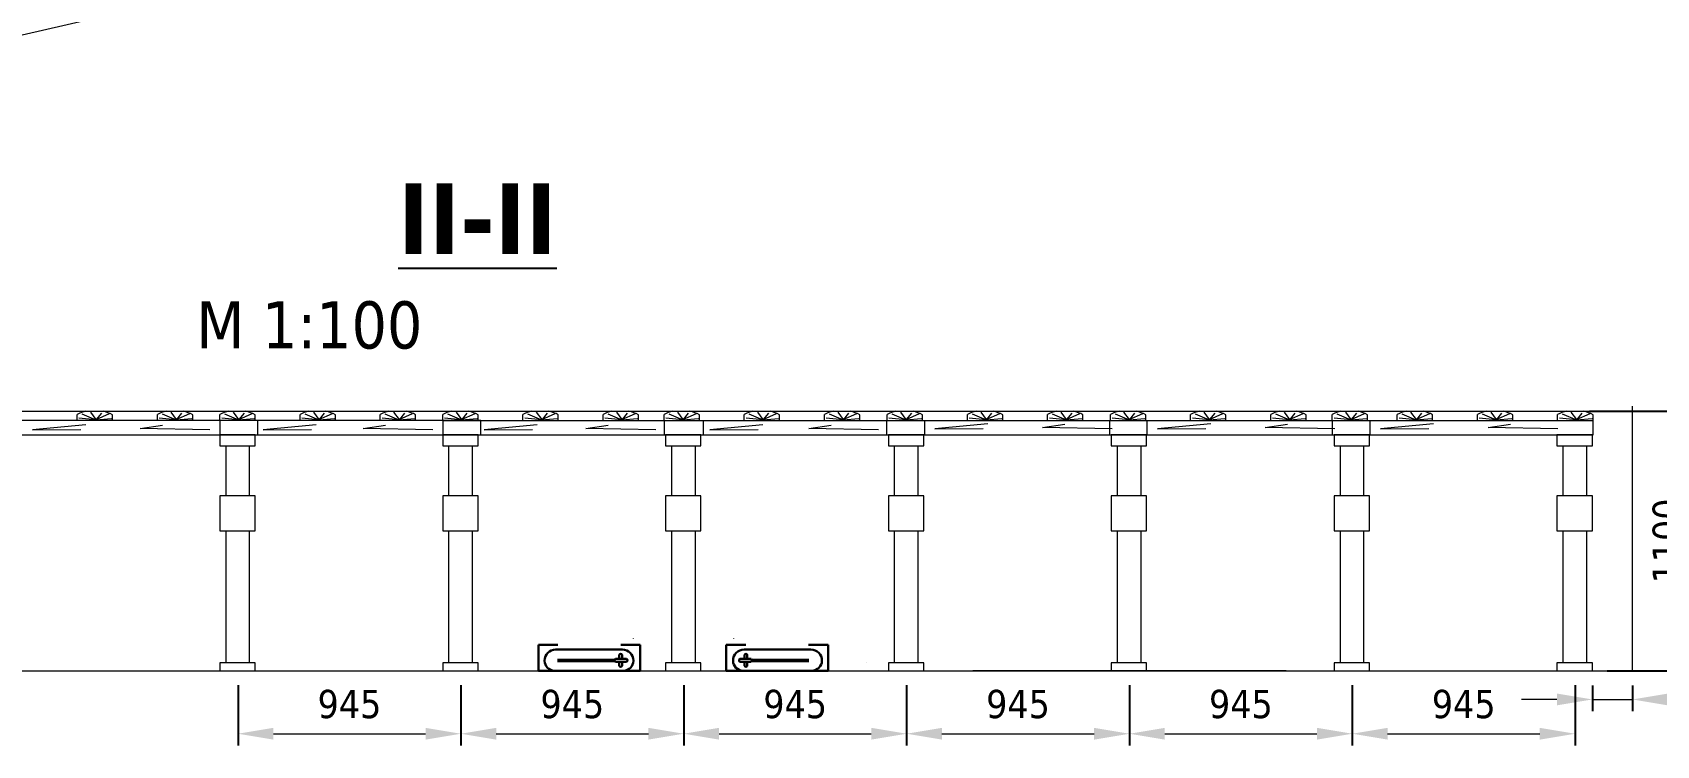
# Model space of a CAD drawing. Header units: millimetres. Extents: x 2161 to 3506, y -1213 to -250.
# Drawn here: x 2249.6 to 2318.4, y -556.2 to -526 of the extents above; entities that cross this region are included whole.
import ezdxf

# ---------------------------------------------------------------- set-up
doc = ezdxf.new("R2010")
doc.units = ezdxf.units.MM
doc.linetypes.add('DASHED', pattern=[0.75, 0.5, -0.25])
doc.styles.add('стиль', font='TAHOMA.TTF')
doc.dimstyles.new('Копия DIN', dxfattribs={"dimtxt": 2, "dimasz": 2.5, "dimexe": 0.5, "dimexo": 0.625, "dimtad": 0, "dimdec": 0, "dimlfac": 100, "dimzin": 4, "dimdsep": 46, "dimtxsty": 'стиль', "dimcen": 2.5, "dimclre": 256, "dimclrt": 256, "dimadec": 0, "dimazin": 2, "dimtfac": 1, "dimtdec": 0, "dimtmove": 0, "dimatfit": 3, "dimfxl": 0, "dimtvp": 1, "dimtolj": 1, "dimtzin": 0, "dimlwd": 0, "dimarcsym": 0})

# ---------------------------------------------------------------- blocks, each defined once
blk = doc.blocks.new('*D402')
at = {"linetype": 'ByBlock', "lineweight": -2}
for p, q in [((2305.064, -503.917), (2307.212, -513.223)), ((2230.584, -521.114), (2232.733, -530.418))]:
    blk.add_line(p, q, dxfattribs=at)
at = {"color": 0, "linetype": 'ByBlock', "lineweight": 0}
blk.add_line((2305.638, -513.074), (2234.082, -529.594), dxfattribs=at)
at = {"color": 0, "lineweight": -2}
for points in [[(2305.582, -512.83), (2305.694, -513.317), (2307.1, -512.736)], [(2234.025, -529.35), (2234.138, -529.837), (2232.62, -529.931)]]:
    blk.add_solid(points, dxfattribs=at)
at = {"layer": 'Defpoints', "color": 0, "lineweight": -2}
for p in [(2304.923, -503.308), (2230.444, -520.505), (2232.62, -529.931)]:
    blk.add_point(p, dxfattribs=at)
at = {"lineweight": 0, "insert": (2269.578, -520.111), "char_height": 1.2, "attachment_point": 5, "rotation": 13, "style": 'стиль'}
blk.add_mtext('\\A1;8000', dxfattribs=at)
blk = doc.blocks.new('*D480')
at = {"linetype": 'ByBlock', "lineweight": -2}
for p, q in [((2315.723, -553.691), (2315.723, -554.787)), ((2317.423, -553.691), (2317.423, -554.787))]:
    blk.add_line(p, q, dxfattribs=at)
at = {"color": 0, "linetype": 'ByBlock', "lineweight": 0}
for p, q in [((2314.223, -554.287), (2312.723, -554.287)), ((2315.723, -554.287), (2317.423, -554.287)), ((2318.923, -554.287), (2324.127, -554.287))]:
    blk.add_line(p, q, dxfattribs=at)
at = {"color": 0, "lineweight": -2}
for points in [[(2314.223, -554.037), (2314.223, -554.537), (2315.723, -554.287)], [(2318.923, -554.037), (2318.923, -554.537), (2317.423, -554.287)]]:
    blk.add_solid(points, dxfattribs=at)
at = {"layer": 'Defpoints', "color": 0, "lineweight": -2}
for p in [(2315.723, -553.066), (2317.423, -553.066), (2317.423, -554.287)]:
    blk.add_point(p, dxfattribs=at)
at = {"lineweight": 15, "insert": (2322.275, -553.038), "char_height": 1.2, "attachment_point": 5, "style": 'стиль'}
blk.add_mtext('\\A1;150', dxfattribs=at)
blk = doc.blocks.new('*D413')
at = {"linetype": 'ByBlock', "lineweight": -2}
for p, q in [((2286.644, -553.682), (2286.644, -556.24)), ((2296.094, -553.682), (2296.094, -556.24))]:
    blk.add_line(p, q, dxfattribs=at)
at = {"color": 0, "linetype": 'ByBlock', "lineweight": 0}
blk.add_line((2288.144, -555.74), (2294.594, -555.74), dxfattribs=at)
at = {"color": 0, "lineweight": -2}
for points in [[(2288.144, -555.49), (2288.144, -555.99), (2286.644, -555.74)], [(2294.594, -555.49), (2294.594, -555.99), (2296.094, -555.74)]]:
    blk.add_solid(points, dxfattribs=at)
at = {"layer": 'Defpoints', "color": 0, "lineweight": -2}
for p in [(2286.644, -553.057), (2296.094, -553.057), (2296.094, -555.74)]:
    blk.add_point(p, dxfattribs=at)
at = {"lineweight": 15, "insert": (2291.369, -554.49), "char_height": 1.2, "attachment_point": 5, "style": 'стиль'}
blk.add_mtext('\\A1;945', dxfattribs=at)
blk = doc.blocks.new('*D414')
at = {"linetype": 'ByBlock', "lineweight": -2}
for p, q in [((2296.094, -553.682), (2296.094, -556.24)), ((2305.544, -553.682), (2305.544, -556.24))]:
    blk.add_line(p, q, dxfattribs=at)
at = {"color": 0, "linetype": 'ByBlock', "lineweight": 0}
blk.add_line((2297.594, -555.74), (2304.044, -555.74), dxfattribs=at)
at = {"color": 0, "lineweight": -2}
for points in [[(2297.594, -555.49), (2297.594, -555.99), (2296.094, -555.74)], [(2304.044, -555.49), (2304.044, -555.99), (2305.544, -555.74)]]:
    blk.add_solid(points, dxfattribs=at)
at = {"layer": 'Defpoints', "color": 0, "lineweight": -2}
for p in [(2296.094, -553.057), (2305.544, -553.057), (2305.544, -555.74)]:
    blk.add_point(p, dxfattribs=at)
at = {"lineweight": 15, "insert": (2300.819, -554.49), "char_height": 1.2, "attachment_point": 5, "style": 'стиль'}
blk.add_mtext('\\A1;945', dxfattribs=at)
blk = doc.blocks.new('*D415')
at = {"linetype": 'ByBlock', "lineweight": -2}
for p, q in [((2305.544, -553.682), (2305.544, -556.24)), ((2314.994, -553.682), (2314.994, -556.24))]:
    blk.add_line(p, q, dxfattribs=at)
at = {"color": 0, "linetype": 'ByBlock', "lineweight": 0}
blk.add_line((2307.044, -555.74), (2313.494, -555.74), dxfattribs=at)
at = {"color": 0, "lineweight": -2}
for points in [[(2307.044, -555.49), (2307.044, -555.99), (2305.544, -555.74)], [(2313.494, -555.49), (2313.494, -555.99), (2314.994, -555.74)]]:
    blk.add_solid(points, dxfattribs=at)
at = {"layer": 'Defpoints', "color": 0, "lineweight": -2}
for p in [(2305.544, -553.057), (2314.994, -553.057), (2314.994, -555.74)]:
    blk.add_point(p, dxfattribs=at)
at = {"lineweight": 15, "insert": (2310.269, -554.49), "char_height": 1.2, "attachment_point": 5, "style": 'стиль'}
blk.add_mtext('\\A1;945', dxfattribs=at)
blk = doc.blocks.new('*D481')
at = {"linetype": 'ByBlock', "lineweight": -2}
for p, q in [((2315.598, -542.066), (2320.638, -542.066)), ((2316.348, -553.066), (2320.638, -553.066))]:
    blk.add_line(p, q, dxfattribs=at)
at = {"color": 0, "linetype": 'ByBlock', "lineweight": 0}
blk.add_line((2320.138, -551.566), (2320.138, -543.566), dxfattribs=at)
at = {"color": 0, "lineweight": -2}
for points in [[(2319.888, -543.566), (2320.388, -543.566), (2320.138, -542.066)], [(2319.888, -551.566), (2320.388, -551.566), (2320.138, -553.066)]]:
    blk.add_solid(points, dxfattribs=at)
at = {"layer": 'Defpoints', "color": 0, "lineweight": -2}
for p in [(2314.973, -542.066), (2320.138, -542.066), (2315.723, -553.066)]:
    blk.add_point(p, dxfattribs=at)
at = {"lineweight": 0, "insert": (2318.888, -547.566), "char_height": 1.2, "attachment_point": 5, "rotation": 90, "style": 'стиль'}
blk.add_mtext('\\A1;1100', dxfattribs=at)
blk = doc.blocks.new('з0.15')
at = {"color": 7, "lineweight": 15}
for p, q in [((4545.833, -854.206), (4545.833, -853.942)), ((4546.206, -853.806), (4546.933, -853.806)), ((4547.333, -854.206), (4547.333, -853.956))]:
    blk.add_line(p, q, dxfattribs=at)
for points in [[(4547.193, -853.91), (4546.617, -854.17), (4545.91, -854.095)], [(4546.031, -853.919), (4546.626, -854.17), (4547.295, -854.105)], [(4546.858, -853.891), (4546.644, -854.16), (4546.412, -853.845)]]:
    blk.add_lwpolyline(points, dxfattribs=at)
for centre, radius, start, end in [((4546.451, -855.05), 1.269, 101.14815, 119.14223), ((4546.698, -855.035), 1.251, 59.50616, 79.18788)]:
    blk.add_arc(centre, radius, start, end, dxfattribs=at)
blk = doc.blocks.new('*D416')
at = {"linetype": 'ByBlock', "lineweight": -2}
for p, q in [((2277.194, -553.682), (2277.194, -556.24)), ((2286.644, -553.682), (2286.644, -556.24))]:
    blk.add_line(p, q, dxfattribs=at)
at = {"color": 0, "linetype": 'ByBlock', "lineweight": 0}
blk.add_line((2278.694, -555.74), (2285.144, -555.74), dxfattribs=at)
at = {"color": 0, "lineweight": -2}
for points in [[(2278.694, -555.49), (2278.694, -555.99), (2277.194, -555.74)], [(2285.144, -555.49), (2285.144, -555.99), (2286.644, -555.74)]]:
    blk.add_solid(points, dxfattribs=at)
at = {"layer": 'Defpoints', "color": 0, "lineweight": -2}
for p in [(2277.194, -553.057), (2286.644, -553.057), (2286.644, -555.74)]:
    blk.add_point(p, dxfattribs=at)
at = {"lineweight": 15, "insert": (2281.919, -554.49), "char_height": 1.2, "attachment_point": 5, "style": 'стиль'}
blk.add_mtext('\\A1;945', dxfattribs=at)
blk = doc.blocks.new('*D417')
at = {"linetype": 'ByBlock', "lineweight": -2}
for p, q in [((2267.744, -553.682), (2267.744, -556.24)), ((2277.194, -553.682), (2277.194, -556.24))]:
    blk.add_line(p, q, dxfattribs=at)
at = {"color": 0, "linetype": 'ByBlock', "lineweight": 0}
blk.add_line((2269.244, -555.74), (2275.694, -555.74), dxfattribs=at)
at = {"color": 0, "lineweight": -2}
for points in [[(2269.244, -555.49), (2269.244, -555.99), (2267.744, -555.74)], [(2275.694, -555.49), (2275.694, -555.99), (2277.194, -555.74)]]:
    blk.add_solid(points, dxfattribs=at)
at = {"layer": 'Defpoints', "color": 0, "lineweight": -2}
for p in [(2267.744, -553.057), (2277.194, -553.057), (2277.194, -555.74)]:
    blk.add_point(p, dxfattribs=at)
at = {"lineweight": 15, "insert": (2272.469, -554.49), "char_height": 1.2, "attachment_point": 5, "style": 'стиль'}
blk.add_mtext('\\A1;945', dxfattribs=at)
blk = doc.blocks.new('*D418')
at = {"linetype": 'ByBlock', "lineweight": -2}
for p, q in [((2258.294, -553.682), (2258.294, -556.24)), ((2267.744, -553.682), (2267.744, -556.24))]:
    blk.add_line(p, q, dxfattribs=at)
at = {"color": 0, "linetype": 'ByBlock', "lineweight": 0}
blk.add_line((2259.794, -555.74), (2266.244, -555.74), dxfattribs=at)
at = {"color": 0, "lineweight": -2}
for points in [[(2259.794, -555.49), (2259.794, -555.99), (2258.294, -555.74)], [(2266.244, -555.49), (2266.244, -555.99), (2267.744, -555.74)]]:
    blk.add_solid(points, dxfattribs=at)
at = {"layer": 'Defpoints', "color": 0, "lineweight": -2}
for p in [(2258.294, -553.057), (2267.744, -553.057), (2267.744, -555.74)]:
    blk.add_point(p, dxfattribs=at)
at = {"lineweight": 15, "insert": (2263.019, -554.49), "char_height": 1.2, "attachment_point": 5, "style": 'стиль'}
blk.add_mtext('\\A1;945', dxfattribs=at)

msp = doc.modelspace()

# ---------------------------------------------------------------- linework, layer by layer
at = {"color": 7, "lineweight": 0}
msp.add_line((2317.423, -553.066), (2317.423, -541.853), dxfattribs=at)
at = {"color": 7, "lineweight": 15}
for p, q in [((2209.611, -542.066), (2289.594, -542.066)), ((2289.617, -542.066), (2302.572, -542.066)), ((2303.184, -542.066), (2317.423, -542.066)), ((2257.773, -543.527), (2257.773, -545.648)), ((2258.773, -543.527), (2258.773, -545.648)), ((2267.223, -543.527), (2267.223, -545.648)), ((2268.223, -543.527), (2268.223, -545.648)), ((2276.673, -543.527), (2276.673, -545.648)), ((2277.673, -543.527), (2277.673, -545.648)), ((2286.123, -543.527), (2286.123, -545.648)), ((2287.123, -543.527), (2287.123, -545.648)), ((2295.573, -543.527), (2295.573, -545.648)), ((2296.573, -543.527), (2296.573, -545.648)), ((2305.023, -543.527), (2305.023, -545.648)), ((2306.023, -543.527), (2306.023, -545.648)), ((2314.473, -543.527), (2314.473, -545.648)), ((2315.473, -543.527), (2315.473, -545.648)), ((2257.773, -547.143), (2257.773, -552.734)), ((2258.773, -547.143), (2258.773, -552.734)), ((2267.223, -547.143), (2267.223, -552.734)), ((2268.223, -547.143), (2268.223, -552.734)), ((2276.673, -547.143), (2276.673, -552.734)), ((2277.673, -547.143), (2277.673, -552.734)), ((2286.123, -547.143), (2286.123, -552.734)), ((2287.123, -547.143), (2287.123, -552.734)), ((2295.573, -547.143), (2295.573, -552.734)), ((2296.573, -547.143), (2296.573, -552.734)), ((2305.023, -547.143), (2305.023, -552.734)), ((2306.023, -547.143), (2306.023, -552.734)), ((2314.473, -547.143), (2314.473, -552.734)), ((2315.473, -547.143), (2315.473, -552.734)), ((2209.586, -553.066), (2317.423, -553.066)), ((2296.094, -553.066), (2289.454, -553.066)), ((2302.734, -553.066), (2296.094, -553.066))]:
    msp.add_line(p, q, dxfattribs=at)
at = {"linetype": 'Continuous', "lineweight": 30}
for p, q in [((2271.858, -551.97), (2271.033, -551.974)), ((2271.033, -551.974), (2271.033, -553.066)), ((2274.525, -551.97), (2275.35, -551.974)), ((2275.35, -551.974), (2275.35, -553.066)), ((2279.821, -551.97), (2278.996, -551.974)), ((2278.996, -551.974), (2278.996, -553.066)), ((2282.488, -551.97), (2283.313, -551.974)), ((2283.313, -551.974), (2283.313, -553.066)), ((2275.35, -553.066), (2271.033, -553.066)), ((2278.996, -553.066), (2283.313, -553.066))]:
    msp.add_line(p, q, dxfattribs=at)
at = {"color": 0, "linetype": 'Continuous', "lineweight": 30}
for p, q in [((2274.58, -552.171), (2271.761, -552.171)), ((2273.887, -552.171), (2274.593, -552.171)), ((2280.459, -552.171), (2279.753, -552.171)), ((2279.766, -552.171), (2282.585, -552.171)), ((2275.061, -552.639), (2275.061, -552.645)), ((2279.286, -552.639), (2279.286, -552.645)), ((2274.639, -553.066), (2271.033, -553.066)), ((2279.707, -553.066), (2283.313, -553.066))]:
    msp.add_line(p, q, dxfattribs=at)
at = {"color": 0, "linetype": 'Continuous', "lineweight": 15}
for p, q in [((2275.048, -551.682), (2275.048, -551.703)), ((2279.298, -551.682), (2279.298, -551.703))]:
    msp.add_line(p, q, dxfattribs=at)
at = {"color": 7, "linetype": 'DASHED', "lineweight": 15}
for p, q in [((2271.033, -552.519), (2271.03, -552.519)), ((2283.313, -552.519), (2283.316, -552.519))]:
    msp.add_line(p, q, dxfattribs=at)
at = {"color": 7, "lineweight": 30}
for p, q in [((2274.299, -552.568), (2274.771, -552.568)), ((2274.299, -552.69), (2274.771, -552.69)), ((2274.457, -552.393), (2274.457, -552.568)), ((2274.457, -552.69), (2274.457, -552.865)), ((2274.579, -552.393), (2274.579, -552.568)), ((2274.579, -552.69), (2274.579, -552.865)), ((2280.047, -552.568), (2279.575, -552.568)), ((2280.047, -552.69), (2279.575, -552.69)), ((2279.768, -552.393), (2279.768, -552.568)), ((2279.768, -552.69), (2279.768, -552.865)), ((2279.889, -552.393), (2279.889, -552.568)), ((2279.889, -552.69), (2279.889, -552.865))]:
    msp.add_line(p, q, dxfattribs=at)
at = {"color": 7, "lineweight": 15}
for points in [[(2248.073, -542.462), (2248.073, -543.062), (2259.133, -543.062), (2259.133, -542.462), (2248.073, -542.462)], [(2251.836, -542.639), (2249.582, -542.854), (2251.635, -542.84)], [(2257.104, -542.854), (2254.147, -542.797), (2255.095, -542.653)], [(2257.523, -542.462), (2257.523, -543.062), (2268.583, -543.062), (2268.583, -542.462), (2257.523, -542.462)], [(2261.611, -542.639), (2259.357, -542.854), (2261.41, -542.84)], [(2266.554, -542.854), (2263.597, -542.797), (2264.545, -542.653)], [(2266.973, -542.466), (2266.973, -543.066), (2278.033, -543.066), (2278.033, -542.466), (2266.973, -542.466)], [(2270.983, -542.643), (2268.729, -542.859), (2270.782, -542.844)], [(2276.004, -542.859), (2273.047, -542.801), (2273.995, -542.658)], [(2276.358, -542.466), (2276.358, -543.066), (2287.418, -543.066), (2287.418, -542.466), (2276.358, -542.466)], [(2280.548, -542.643), (2278.294, -542.859), (2280.347, -542.844)], [(2285.456, -542.859), (2282.499, -542.801), (2283.446, -542.658)], [(2285.792, -542.466), (2285.792, -543.066), (2296.852, -543.066), (2296.852, -542.466), (2285.792, -542.466)], [(2290.091, -542.602), (2287.837, -542.817), (2289.89, -542.803)], [(2295.359, -542.817), (2292.402, -542.76), (2293.35, -542.616)], [(2295.242, -542.466), (2295.242, -543.066), (2306.302, -543.066), (2306.302, -542.466), (2295.242, -542.466)], [(2299.541, -542.602), (2297.287, -542.817), (2299.34, -542.803)], [(2304.809, -542.817), (2301.852, -542.76), (2302.8, -542.616)], [(2304.692, -542.466), (2304.692, -543.066), (2315.752, -543.066), (2315.752, -542.466), (2304.692, -542.466)], [(2308.991, -542.602), (2306.737, -542.817), (2308.79, -542.803)], [(2314.259, -542.817), (2311.302, -542.76), (2312.25, -542.616)], [(2257.523, -543.071), (2257.523, -543.527), (2259.023, -543.527), (2259.023, -543.071), (2257.523, -543.071)], [(2266.973, -543.071), (2266.973, -543.527), (2268.473, -543.527), (2268.473, -543.071), (2266.973, -543.071)], [(2276.423, -543.071), (2276.423, -543.527), (2277.923, -543.527), (2277.923, -543.071), (2276.423, -543.071)], [(2285.873, -543.071), (2285.873, -543.527), (2287.373, -543.527), (2287.373, -543.071), (2285.873, -543.071)], [(2295.323, -543.071), (2295.323, -543.527), (2296.823, -543.527), (2296.823, -543.071), (2295.323, -543.071)], [(2304.773, -543.071), (2304.773, -543.527), (2306.273, -543.527), (2306.273, -543.071), (2304.773, -543.071)], [(2314.223, -543.071), (2314.223, -543.527), (2315.723, -543.527), (2315.723, -543.071), (2314.223, -543.071)], [(2257.523, -545.648), (2257.522, -547.143), (2259.023, -547.143), (2259.023, -545.648), (2257.523, -545.648)], [(2266.973, -545.648), (2266.972, -547.143), (2268.473, -547.143), (2268.473, -545.648), (2266.973, -545.648)], [(2276.423, -545.648), (2276.422, -547.143), (2277.923, -547.143), (2277.923, -545.648), (2276.423, -545.648)], [(2285.873, -545.648), (2285.872, -547.143), (2287.373, -547.143), (2287.373, -545.648), (2285.873, -545.648)], [(2295.323, -545.648), (2295.322, -547.143), (2296.823, -547.143), (2296.823, -545.648), (2295.323, -545.648)], [(2304.773, -545.648), (2304.772, -547.143), (2306.273, -547.143), (2306.273, -545.648), (2304.773, -545.648)], [(2314.223, -545.648), (2314.222, -547.143), (2315.723, -547.143), (2315.723, -545.648), (2314.223, -545.648)], [(2284.953, -552.732), (2284.956, -552.732)]]:
    msp.add_lwpolyline(points, dxfattribs=at)
at = {"color": 7, "lineweight": 15, "ltscale": 0.4}
for points in [[(2257.523, -552.734), (2257.523, -553.066), (2259.023, -553.066), (2259.023, -552.734), (2257.523, -552.734)], [(2266.973, -552.734), (2266.973, -553.066), (2268.473, -553.066), (2268.473, -552.734), (2266.973, -552.734)], [(2276.423, -552.734), (2276.423, -553.066), (2277.923, -553.066), (2277.923, -552.734), (2276.423, -552.734)], [(2285.873, -552.734), (2285.873, -553.066), (2287.373, -553.066), (2287.373, -552.734), (2285.873, -552.734)], [(2295.323, -552.734), (2295.323, -553.066), (2296.823, -553.066), (2296.823, -552.734), (2295.323, -552.734)], [(2304.773, -552.734), (2304.773, -553.066), (2306.273, -553.066), (2306.273, -552.734), (2304.773, -552.734)], [(2314.223, -552.734), (2314.223, -553.066), (2315.723, -553.066), (2315.723, -552.734), (2314.223, -552.734)]]:
    msp.add_lwpolyline(points, dxfattribs=at)
at = {"color": 0, "linetype": 'Continuous', "lineweight": 50}
for points in [[(2274.264, -552.631), (2271.842, -552.631)], [(2280.083, -552.631), (2282.504, -552.631)]]:
    msp.add_lwpolyline(points, dxfattribs=at)
at = {"color": 0, "linetype": 'Continuous', "lineweight": 30}
for centre, radius, start, end in [((2271.761, -552.639), 0.468, 90, 180), ((2274.593, -552.639), 0.468, 0, 90), ((2279.753, -552.639), 0.468, 90, 180), ((2282.585, -552.639), 0.468, 0, 90), ((2271.714, -552.645), 0.421, 180, 270), ((2274.639, -552.645), 0.421, 270, 0), ((2279.707, -552.645), 0.421, 180, 270), ((2282.632, -552.645), 0.421, 270, 0)]:
    msp.add_arc(centre, radius, start, end, dxfattribs=at)
at = {"color": 7, "lineweight": 30}
for centre, start, end in [((2274.334, -552.629), 119.8267, 240.1733), ((2274.518, -552.428), 29.8267, 150.1733), ((2274.518, -552.83), 209.8267, 330.1733), ((2274.736, -552.629), 299.8267, 60.1733), ((2279.61, -552.629), 119.8267, 240.1733), ((2279.828, -552.428), 29.8267, 150.1733), ((2279.828, -552.83), 209.8267, 330.1733), ((2280.012, -552.629), 299.8267, 60.1733)]:
    msp.add_arc(centre, 0.0701, start, end, dxfattribs=at)

# ---------------------------------------------------------------- block references
at = {"color": 7, "lineweight": 15}
for p in [(-2294.36, 311.739), (-2290.96, 311.739), (-2288.31, 311.739), (-2284.91, 311.739), (-2281.51, 311.739), (-2278.86, 311.739), (-2275.46, 311.739), (-2272.06, 311.739), (-2269.475, 311.739), (-2266.075, 311.739), (-2262.675, 311.739), (-2260.012, 311.739), (-2256.612, 311.739), (-2253.212, 311.739), (-2250.549, 311.739), (-2247.149, 311.739), (-2243.749, 311.739), (-2241.141, 311.739), (-2238.381, 311.739), (-2234.981, 311.739), (-2231.581, 311.739)]:
    msp.add_blockref('з0.15', p, dxfattribs=at)

# ---------------------------------------------------------------- texts
at = {"color": 7, "insert": (2205.699, -532.403), "char_height": 3, "width": 125.89643, "attachment_point": 1, "style": 'стиль'}
msp.add_mtext('\\A1;{\\fTahoma|b1|i0|c204|p34;\\W9.6386;\\L     \\W1;II-II\\P\\fTahoma|b0|i0|c204|p34;\\H0.66667x;\\W9.6816;\\l       \\W1;М 1:100\\fTahoma|b1|i0|c204|p34;\\H1.5x;\\L\\P\\W8.6787;      }', dxfattribs=at)

# ---------------------------------------------------------------- dimensions: what is measured, and where the dimension line sits
at = {"color": 7, "lineweight": 0}
dim = msp.add_linear_dim(base=(2232.62, -529.931), p1=(2304.923, -503.308), p2=(2230.444, -520.505), angle=13, text='8000', dimstyle='Копия DIN', override={"dimtxt": 1.2, "dimasz": 1.5, "dimtix": 1}, dxfattribs=at)
dim.commit()
dim.dimension.update_dxf_attribs({"geometry": '*D402', "text_midpoint": (2269.578, -520.111)})
dim = msp.add_linear_dim(base=(2320.138, -542.066), p1=(2315.723, -553.066), p2=(2314.973, -542.066), angle=90, dimstyle='Копия DIN', override={"dimtxt": 1.2, "dimasz": 1.5}, dxfattribs=at)
dim.commit()
dim.dimension.update_dxf_attribs({"geometry": '*D481', "text_midpoint": (2318.888, -547.566)})
at = {"color": 7, "lineweight": 15}
dim = msp.add_linear_dim(base=(2317.423, -554.287), p1=(2315.723, -553.066), p2=(2317.423, -553.066), text='150', dimstyle='Копия DIN', override={"dimtxt": 1.2, "dimasz": 1.5}, dxfattribs=at)
dim.commit()
dim.dimension.update_dxf_attribs({"geometry": '*D480', "text_midpoint": (2322.275, -553.038)})
for base, p1, p2, picture, middle in [((2267.744, -555.74), (2258.294, -553.057), (2267.744, -553.057), '*D418', (2263.019, -554.49)), ((2277.194, -555.74), (2267.744, -553.057), (2277.194, -553.057), '*D417', (2272.469, -554.49)), ((2286.644, -555.74), (2277.194, -553.057), (2286.644, -553.057), '*D416', (2281.919, -554.49)), ((2296.094, -555.74), (2286.644, -553.057), (2296.094, -553.057), '*D413', (2291.369, -554.49)), ((2305.544, -555.74), (2296.094, -553.057), (2305.544, -553.057), '*D414', (2300.819, -554.49)), ((2314.994, -555.74), (2305.544, -553.057), (2314.994, -553.057), '*D415', (2310.269, -554.49))]:
    dim = msp.add_linear_dim(base=base, p1=p1, p2=p2, dimstyle='Копия DIN', override={"dimtxt": 1.2, "dimasz": 1.5}, dxfattribs=at)
    dim.commit()
    dim.dimension.update_dxf_attribs({"geometry": picture, "text_midpoint": middle})

doc.saveas('drawing.dxf')
